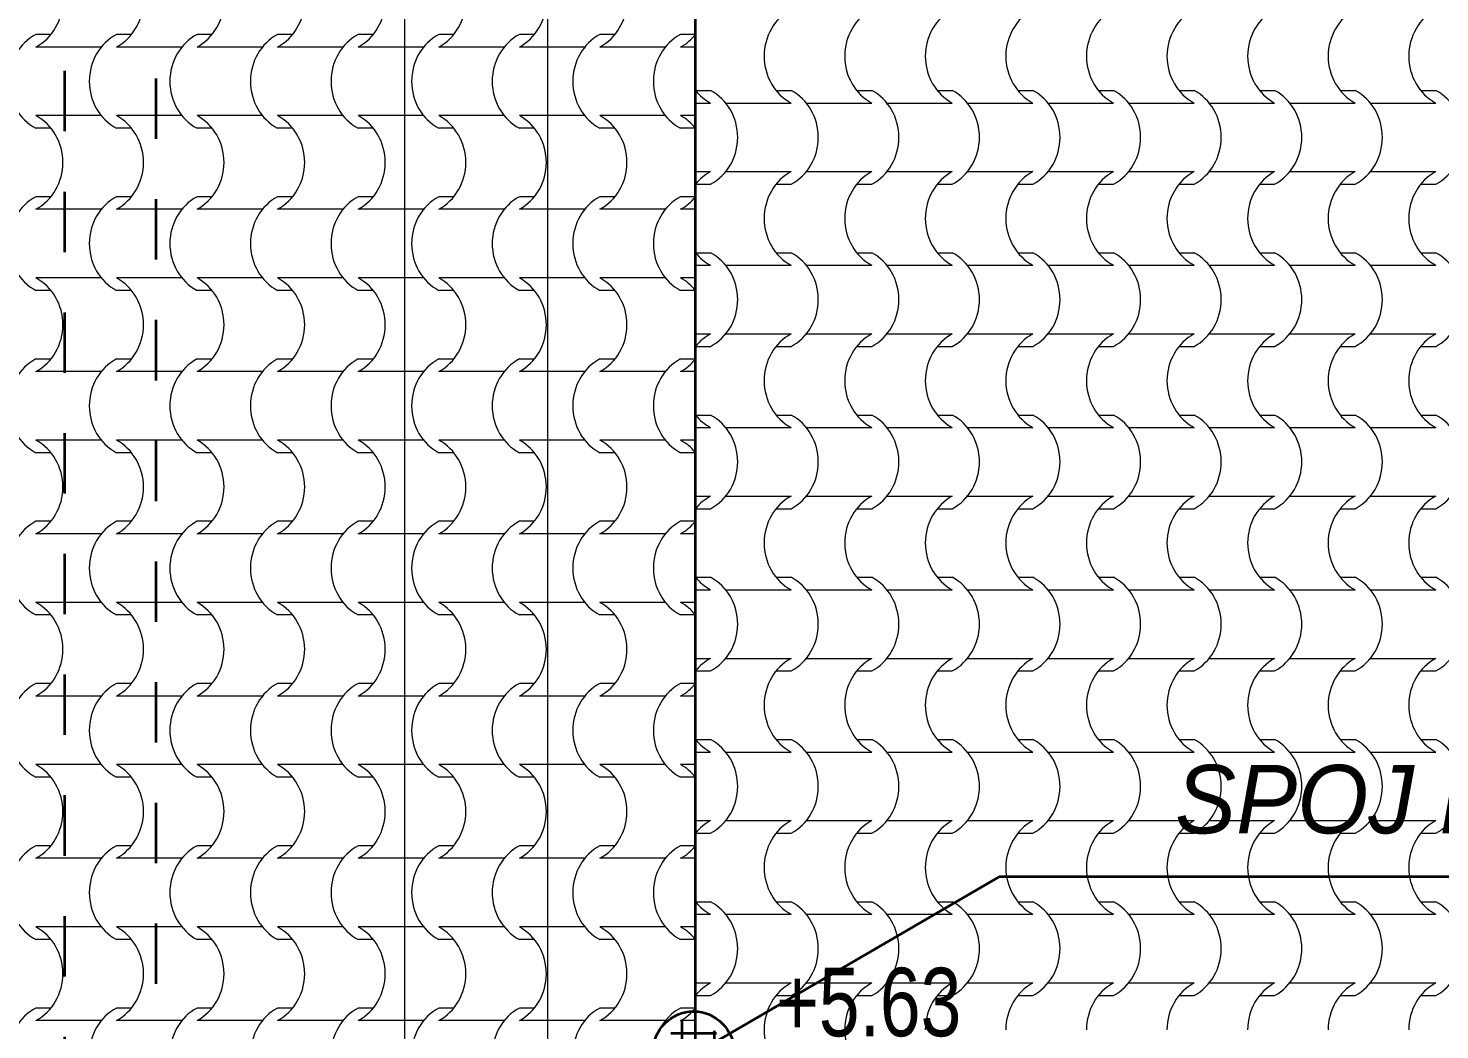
# Model space of a CAD drawing. Header units: millimetres. Extents: x -22688 to 165477, y -34508 to 218425.
# Drawn here: x 59903 to 62378, y 93812 to 95568 of the extents above; entities that cross this region are included whole.
import ezdxf

# ---------------------------------------------------------------- set-up
doc = ezdxf.new("R2010")
doc.units = ezdxf.units.MM
doc.header["$MEASUREMENT"] = 0
doc.set_wipeout_variables(frame=1)
for name, pattern in [('- Прекъснати линия', [211.666667, 105.833333, -105.833333]), ('ACAD_ISO03W100', [30, 12, -18]), ('Wipeout_Contour', [1000, 0, -1000])]:
    doc.linetypes.add(name, pattern=pattern)
for name, color, linetype, lineweight in [('1', 8, 'Continuous', 13), ('102', 254, 'Continuous', 15), ('41', 7, 'Continuous', 35), ('85', 252, 'Continuous', 20), ('GROMOBRAN', 5, 'Continuous', 35), ('tekst', 7, 'Continuous', 13)]:
    doc.layers.add(name, color=color, linetype=linetype, lineweight=lineweight)
doc.layers.add('65', color=7, linetype='Continuous', lineweight=20, true_color=0x4e4e4e)
doc.styles.add('GENERATED_STYLE_6', font='Cambria Math.ttf')

# ---------------------------------------------------------------- blocks, each defined once
blk = doc.blocks.new('*X785')
at = {"layer": '102', "color": 254, "linetype": 'Continuous', "lineweight": 15}
for p, q in [((185.768, 147.227), (185.241, 147.227)), ((188.593, 147.227), (188.067, 147.227)), ((191.419, 147.227), (190.892, 147.227)), ((194.244, 147.227), (193.717, 147.227)), ((197.07, 147.227), (196.543, 147.227)), ((199.895, 147.227), (199.368, 147.227)), ((202.72, 147.227), (202.194, 147.227)), ((205.546, 147.227), (205.019, 147.227)), ((208.371, 147.227), (207.844, 147.227)), ((186.387, 146.787), (185.241, 146.787)), ((187.533, 146.787), (186.387, 146.787)), ((189.212, 146.787), (188.067, 146.787)), ((190.358, 146.787), (189.212, 146.787)), ((192.038, 146.787), (190.892, 146.787)), ((193.184, 146.787), (192.038, 146.787)), ((194.863, 146.787), (193.717, 146.787)), ((196.009, 146.787), (194.863, 146.787)), ((197.689, 146.787), (196.543, 146.787)), ((198.835, 146.787), (197.689, 146.787)), ((200.514, 146.787), (199.368, 146.787)), ((201.66, 146.787), (200.514, 146.787)), ((203.339, 146.787), (202.194, 146.787)), ((204.485, 146.787), (203.339, 146.787)), ((206.165, 146.787), (205.019, 146.787)), ((207.311, 146.787), (206.165, 146.787)), ((208.371, 146.787), (207.844, 146.787)), ((186.387, 144.382), (185.241, 144.382)), ((187.533, 144.382), (186.387, 144.382)), ((189.212, 144.382), (188.067, 144.382)), ((190.358, 144.382), (189.212, 144.382)), ((192.038, 144.382), (190.892, 144.382)), ((193.184, 144.382), (192.038, 144.382)), ((194.863, 144.382), (193.717, 144.382)), ((196.009, 144.382), (194.863, 144.382)), ((197.689, 144.382), (196.543, 144.382)), ((198.835, 144.382), (197.689, 144.382)), ((200.514, 144.382), (199.368, 144.382)), ((201.66, 144.382), (200.514, 144.382)), ((203.339, 144.382), (202.194, 144.382)), ((204.485, 144.382), (203.339, 144.382)), ((206.165, 144.382), (205.019, 144.382)), ((207.311, 144.382), (206.165, 144.382)), ((208.371, 144.382), (207.844, 144.382)), ((185.768, 143.942), (185.241, 143.942)), ((188.593, 143.942), (188.067, 143.942)), ((191.419, 143.942), (190.892, 143.942)), ((194.244, 143.942), (193.717, 143.942)), ((197.07, 143.942), (196.543, 143.942)), ((199.895, 143.942), (199.368, 143.942)), ((202.72, 143.942), (202.194, 143.942)), ((205.546, 143.942), (205.019, 143.942)), ((208.371, 143.942), (207.844, 143.942)), ((185.768, 141.537), (185.241, 141.537)), ((186.387, 141.097), (185.241, 141.097)), ((187.533, 141.097), (186.387, 141.097)), ((188.593, 141.537), (188.067, 141.537)), ((189.212, 141.097), (188.067, 141.097)), ((190.358, 141.097), (189.212, 141.097)), ((191.419, 141.537), (190.892, 141.537)), ((192.038, 141.097), (190.892, 141.097)), ((193.184, 141.097), (192.038, 141.097)), ((194.244, 141.537), (193.717, 141.537)), ((194.863, 141.097), (193.717, 141.097)), ((196.009, 141.097), (194.863, 141.097)), ((197.07, 141.537), (196.543, 141.537)), ((197.689, 141.097), (196.543, 141.097)), ((198.835, 141.097), (197.689, 141.097)), ((199.895, 141.537), (199.368, 141.537)), ((200.514, 141.097), (199.368, 141.097)), ((201.66, 141.097), (200.514, 141.097)), ((202.72, 141.537), (202.194, 141.537)), ((203.339, 141.097), (202.194, 141.097)), ((204.485, 141.097), (203.339, 141.097)), ((205.546, 141.537), (205.019, 141.537)), ((206.165, 141.097), (205.019, 141.097)), ((207.311, 141.097), (206.165, 141.097)), ((208.371, 141.537), (207.844, 141.537)), ((208.371, 141.097), (207.844, 141.097)), ((186.387, 138.692), (185.241, 138.692)), ((187.533, 138.692), (186.387, 138.692)), ((189.212, 138.692), (188.067, 138.692)), ((190.358, 138.692), (189.212, 138.692)), ((192.038, 138.692), (190.892, 138.692)), ((193.184, 138.692), (192.038, 138.692)), ((194.863, 138.692), (193.717, 138.692)), ((196.009, 138.692), (194.863, 138.692)), ((197.689, 138.692), (196.543, 138.692)), ((198.835, 138.692), (197.689, 138.692)), ((200.514, 138.692), (199.368, 138.692)), ((201.66, 138.692), (200.514, 138.692)), ((203.339, 138.692), (202.194, 138.692)), ((204.485, 138.692), (203.339, 138.692)), ((206.165, 138.692), (205.019, 138.692)), ((207.311, 138.692), (206.165, 138.692)), ((208.371, 138.692), (207.844, 138.692)), ((185.768, 138.252), (185.241, 138.252)), ((188.593, 138.252), (188.067, 138.252)), ((191.419, 138.252), (190.892, 138.252)), ((194.244, 138.252), (193.717, 138.252)), ((197.07, 138.252), (196.543, 138.252)), ((199.895, 138.252), (199.368, 138.252)), ((202.72, 138.252), (202.194, 138.252)), ((205.546, 138.252), (205.019, 138.252)), ((208.371, 138.252), (207.844, 138.252)), ((185.768, 135.847), (185.241, 135.847)), ((188.593, 135.847), (188.067, 135.847)), ((191.419, 135.847), (190.892, 135.847)), ((194.244, 135.847), (193.717, 135.847)), ((197.07, 135.847), (196.543, 135.847)), ((199.895, 135.847), (199.368, 135.847)), ((202.72, 135.847), (202.194, 135.847)), ((205.546, 135.847), (205.019, 135.847)), ((208.371, 135.847), (207.844, 135.847)), ((186.387, 135.407), (185.241, 135.407)), ((187.533, 135.407), (186.387, 135.407)), ((189.212, 135.407), (188.067, 135.407)), ((190.358, 135.407), (189.212, 135.407)), ((192.038, 135.407), (190.892, 135.407)), ((193.184, 135.407), (192.038, 135.407)), ((194.863, 135.407), (193.717, 135.407)), ((196.009, 135.407), (194.863, 135.407)), ((197.689, 135.407), (196.543, 135.407)), ((198.835, 135.407), (197.689, 135.407)), ((200.514, 135.407), (199.368, 135.407)), ((201.66, 135.407), (200.514, 135.407)), ((203.339, 135.407), (202.194, 135.407)), ((204.485, 135.407), (203.339, 135.407)), ((206.165, 135.407), (205.019, 135.407)), ((207.311, 135.407), (206.165, 135.407)), ((208.371, 135.407), (207.844, 135.407)), ((186.387, 133.003), (185.241, 133.003)), ((187.533, 133.003), (186.387, 133.003)), ((189.212, 133.003), (188.067, 133.003)), ((190.358, 133.003), (189.212, 133.003)), ((192.038, 133.003), (190.892, 133.003)), ((193.184, 133.003), (192.038, 133.003)), ((194.863, 133.003), (193.717, 133.003)), ((196.009, 133.003), (194.863, 133.003)), ((197.689, 133.003), (196.543, 133.003)), ((198.835, 133.003), (197.689, 133.003)), ((200.514, 133.003), (199.368, 133.003)), ((201.66, 133.003), (200.514, 133.003)), ((203.339, 133.003), (202.194, 133.003)), ((204.485, 133.003), (203.339, 133.003)), ((206.165, 133.003), (205.019, 133.003)), ((207.311, 133.003), (206.165, 133.003)), ((208.371, 133.003), (207.844, 133.003)), ((185.768, 132.563), (185.241, 132.563)), ((188.593, 132.563), (188.067, 132.563)), ((191.419, 132.563), (190.892, 132.563)), ((194.244, 132.563), (193.717, 132.563)), ((197.07, 132.563), (196.543, 132.563)), ((199.895, 132.563), (199.368, 132.563)), ((202.72, 132.563), (202.194, 132.563)), ((205.546, 132.563), (205.019, 132.563)), ((208.371, 132.563), (207.844, 132.563)), ((185.768, 130.158), (185.241, 130.158)), ((186.387, 129.718), (185.241, 129.718)), ((187.533, 129.718), (186.387, 129.718)), ((188.593, 130.158), (188.067, 130.158)), ((189.212, 129.718), (188.067, 129.718)), ((190.358, 129.718), (189.212, 129.718)), ((191.419, 130.158), (190.892, 130.158)), ((192.038, 129.718), (190.892, 129.718)), ((193.184, 129.718), (192.038, 129.718)), ((194.244, 130.158), (193.717, 130.158)), ((194.863, 129.718), (193.717, 129.718)), ((196.009, 129.718), (194.863, 129.718)), ((197.07, 130.158), (196.543, 130.158)), ((197.689, 129.718), (196.543, 129.718)), ((198.835, 129.718), (197.689, 129.718)), ((199.895, 130.158), (199.368, 130.158)), ((200.514, 129.718), (199.368, 129.718)), ((201.66, 129.718), (200.514, 129.718)), ((202.72, 130.158), (202.194, 130.158)), ((203.339, 129.718), (202.194, 129.718)), ((204.485, 129.718), (203.339, 129.718)), ((205.546, 130.158), (205.019, 130.158)), ((206.165, 129.718), (205.019, 129.718)), ((207.311, 129.718), (206.165, 129.718)), ((208.371, 130.158), (207.844, 130.158)), ((208.371, 129.718), (207.844, 129.718)), ((186.387, 127.313), (185.241, 127.313)), ((187.533, 127.313), (186.387, 127.313)), ((189.212, 127.313), (188.067, 127.313)), ((190.358, 127.313), (189.212, 127.313)), ((192.038, 127.313), (190.892, 127.313)), ((193.184, 127.313), (192.038, 127.313)), ((194.863, 127.313), (193.717, 127.313)), ((196.009, 127.313), (194.863, 127.313)), ((197.689, 127.313), (196.543, 127.313)), ((198.835, 127.313), (197.689, 127.313)), ((200.514, 127.313), (199.368, 127.313)), ((201.66, 127.313), (200.514, 127.313)), ((203.339, 127.313), (202.194, 127.313)), ((204.485, 127.313), (203.339, 127.313)), ((206.165, 127.313), (205.019, 127.313)), ((207.311, 127.313), (206.165, 127.313)), ((208.371, 127.313), (207.844, 127.313)), ((185.768, 126.873), (185.241, 126.873)), ((188.593, 126.873), (188.067, 126.873)), ((191.419, 126.873), (190.892, 126.873)), ((194.244, 126.873), (193.717, 126.873)), ((197.07, 126.873), (196.543, 126.873)), ((199.895, 126.873), (199.368, 126.873)), ((202.72, 126.873), (202.194, 126.873)), ((205.546, 126.873), (205.019, 126.873)), ((208.371, 126.873), (207.844, 126.873)), ((185.768, 124.468), (185.241, 124.468)), ((188.593, 124.468), (188.067, 124.468)), ((191.419, 124.468), (190.892, 124.468)), ((194.244, 124.468), (193.717, 124.468)), ((197.07, 124.468), (196.543, 124.468)), ((199.895, 124.468), (199.368, 124.468)), ((202.72, 124.468), (202.194, 124.468)), ((205.546, 124.468), (205.019, 124.468)), ((208.371, 124.468), (207.844, 124.468)), ((186.387, 124.028), (185.241, 124.028)), ((187.533, 124.028), (186.387, 124.028)), ((189.212, 124.028), (188.067, 124.028)), ((190.358, 124.028), (189.212, 124.028)), ((192.038, 124.028), (190.892, 124.028)), ((193.184, 124.028), (192.038, 124.028)), ((194.863, 124.028), (193.717, 124.028)), ((196.009, 124.028), (194.863, 124.028)), ((197.689, 124.028), (196.543, 124.028)), ((198.835, 124.028), (197.689, 124.028)), ((200.514, 124.028), (199.368, 124.028)), ((201.66, 124.028), (200.514, 124.028)), ((203.339, 124.028), (202.194, 124.028)), ((204.485, 124.028), (203.339, 124.028)), ((206.165, 124.028), (205.019, 124.028)), ((207.311, 124.028), (206.165, 124.028)), ((208.371, 124.028), (207.844, 124.028)), ((186.387, 121.623), (185.241, 121.623)), ((187.533, 121.623), (186.387, 121.623)), ((189.212, 121.623), (188.067, 121.623)), ((190.358, 121.623), (189.212, 121.623)), ((192.038, 121.623), (190.892, 121.623)), ((193.184, 121.623), (192.038, 121.623)), ((194.863, 121.623), (193.717, 121.623)), ((196.009, 121.623), (194.863, 121.623)), ((197.689, 121.623), (196.543, 121.623)), ((198.835, 121.623), (197.689, 121.623)), ((200.514, 121.623), (199.368, 121.623)), ((201.66, 121.623), (200.514, 121.623)), ((203.339, 121.623), (202.194, 121.623)), ((204.485, 121.623), (203.339, 121.623)), ((206.165, 121.623), (205.019, 121.623)), ((207.311, 121.623), (206.165, 121.623)), ((208.371, 121.623), (207.844, 121.623)), ((185.768, 121.183), (185.241, 121.183)), ((188.593, 121.183), (188.067, 121.183)), ((191.419, 121.183), (190.892, 121.183)), ((194.244, 121.183), (193.717, 121.183)), ((197.07, 121.183), (196.543, 121.183)), ((199.895, 121.183), (199.368, 121.183)), ((202.72, 121.183), (202.194, 121.183)), ((205.546, 121.183), (205.019, 121.183)), ((208.371, 121.183), (207.844, 121.183)), ((185.768, 118.779), (185.241, 118.779)), ((186.387, 118.339), (185.241, 118.339)), ((187.533, 118.339), (186.387, 118.339)), ((188.593, 118.779), (188.067, 118.779)), ((189.212, 118.339), (188.067, 118.339)), ((190.358, 118.339), (189.212, 118.339)), ((191.419, 118.779), (190.892, 118.779)), ((192.038, 118.339), (190.892, 118.339)), ((193.184, 118.339), (192.038, 118.339)), ((194.244, 118.779), (193.717, 118.779)), ((194.863, 118.339), (193.717, 118.339)), ((196.009, 118.339), (194.863, 118.339)), ((197.07, 118.779), (196.543, 118.779)), ((197.689, 118.339), (196.543, 118.339)), ((198.835, 118.339), (197.689, 118.339)), ((199.895, 118.779), (199.368, 118.779)), ((200.514, 118.339), (199.368, 118.339)), ((201.66, 118.339), (200.514, 118.339)), ((202.72, 118.779), (202.194, 118.779)), ((203.339, 118.339), (202.194, 118.339)), ((204.485, 118.339), (203.339, 118.339)), ((205.546, 118.779), (205.019, 118.779)), ((206.165, 118.339), (205.019, 118.339)), ((207.311, 118.339), (206.165, 118.339)), ((208.371, 118.779), (207.844, 118.779)), ((208.371, 118.339), (207.844, 118.339)), ((186.387, 115.934), (185.241, 115.934)), ((187.533, 115.934), (186.387, 115.934)), ((189.212, 115.934), (188.067, 115.934)), ((190.358, 115.934), (189.212, 115.934)), ((192.038, 115.934), (190.892, 115.934)), ((193.184, 115.934), (192.038, 115.934)), ((194.863, 115.934), (193.717, 115.934)), ((196.009, 115.934), (194.863, 115.934)), ((197.689, 115.934), (196.543, 115.934)), ((198.835, 115.934), (197.689, 115.934)), ((200.514, 115.934), (199.368, 115.934)), ((201.66, 115.934), (200.514, 115.934)), ((203.339, 115.934), (202.194, 115.934)), ((204.485, 115.934), (203.339, 115.934)), ((206.165, 115.934), (205.019, 115.934)), ((207.311, 115.934), (206.165, 115.934)), ((208.371, 115.934), (207.844, 115.934)), ((185.768, 115.494), (185.241, 115.494)), ((188.593, 115.494), (188.067, 115.494)), ((191.419, 115.494), (190.892, 115.494)), ((194.244, 115.494), (193.717, 115.494)), ((197.07, 115.494), (196.543, 115.494)), ((199.895, 115.494), (199.368, 115.494)), ((202.72, 115.494), (202.194, 115.494)), ((205.546, 115.494), (205.019, 115.494)), ((208.371, 115.494), (207.844, 115.494)), ((185.768, 113.089), (185.241, 113.089)), ((188.593, 113.089), (188.067, 113.089)), ((191.419, 113.089), (190.892, 113.089)), ((194.244, 113.089), (193.717, 113.089)), ((197.07, 113.089), (196.543, 113.089)), ((199.895, 113.089), (199.368, 113.089)), ((202.72, 113.089), (202.194, 113.089)), ((205.546, 113.089), (205.019, 113.089)), ((208.371, 113.089), (207.844, 113.089)), ((186.387, 112.649), (185.241, 112.649)), ((187.533, 112.649), (186.387, 112.649)), ((189.212, 112.649), (188.067, 112.649)), ((190.358, 112.649), (189.212, 112.649)), ((192.038, 112.649), (190.892, 112.649)), ((193.184, 112.649), (192.038, 112.649)), ((194.863, 112.649), (193.717, 112.649)), ((196.009, 112.649), (194.863, 112.649)), ((197.689, 112.649), (196.543, 112.649)), ((198.835, 112.649), (197.689, 112.649)), ((200.514, 112.649), (199.368, 112.649)), ((201.66, 112.649), (200.514, 112.649)), ((203.339, 112.649), (202.194, 112.649)), ((204.485, 112.649), (203.339, 112.649)), ((206.165, 112.649), (205.019, 112.649)), ((207.311, 112.649), (206.165, 112.649)), ((208.371, 112.649), (207.844, 112.649))]:
    blk.add_line(p, q, dxfattribs=at)
for centre, major_axis, start_param, end_param in [((184.453, 148.435), (0, 1.849), 3.612631, 4.709413), ((187.278, 148.435), (0, 1.849), 3.612631, 4.709413), ((190.103, 148.435), (0, 1.849), 3.612631, 4.709413), ((192.929, 148.435), (0, 1.849), 3.612631, 4.709413), ((195.754, 148.435), (0, 1.849), 3.612631, 4.709413), ((198.58, 148.435), (0, 1.849), 3.612631, 4.709413), ((201.405, 148.435), (0, 1.849), 3.612631, 4.709413), ((204.23, 148.435), (0, 1.849), 3.612631, 4.709413), ((186.018, 145.584), (0, 1.839), 0.466079, 2.675513), ((188.843, 145.584), (0, 1.839), 0.466079, 2.675513), ((191.668, 145.584), (0, 1.839), 0.466079, 2.675513), ((194.494, 145.584), (0, 1.839), 0.466079, 2.675513), ((197.319, 145.584), (0, 1.839), 0.466079, 2.675513), ((200.145, 145.584), (0, 1.839), 0.466079, 2.675513), ((202.97, 145.584), (0, 1.839), 0.466079, 2.675513), ((205.795, 145.584), (0, 1.839), 0.466079, 2.675513), ((208.621, 145.584), (0, 1.839), 0.466079, 2.675513), ((207.056, 148.435), (0, 1.849), 3.612631, 4.000337), ((184.453, 142.734), (0, 1.849), 4.715365, 5.812147), ((187.278, 142.734), (0, 1.849), 4.715365, 5.812147), ((190.103, 142.734), (0, 1.849), 4.715365, 5.812147), ((192.929, 142.734), (0, 1.849), 4.715365, 5.812147), ((195.754, 142.734), (0, 1.849), 4.715365, 5.812147), ((198.58, 142.734), (0, 1.849), 4.715365, 5.812147), ((201.405, 142.734), (0, 1.849), 4.715365, 5.812147), ((204.23, 142.734), (0, 1.849), 4.715365, 5.812147), ((207.056, 142.734), (0, 1.849), 5.42444, 5.812147), ((184.453, 142.745), (0, 1.849), 3.612631, 4.709413), ((187.278, 142.745), (0, 1.849), 3.612631, 4.709413), ((190.103, 142.745), (0, 1.849), 3.612631, 4.709413), ((192.929, 142.745), (0, 1.849), 3.612631, 4.709413), ((195.754, 142.745), (0, 1.849), 3.612631, 4.709413), ((198.58, 142.745), (0, 1.849), 3.612631, 4.709413), ((201.405, 142.745), (0, 1.849), 3.612631, 4.709413), ((204.23, 142.745), (0, 1.849), 3.612631, 4.709413), ((186.018, 139.895), (0, 1.839), 0.466079, 2.675513), ((188.843, 139.895), (0, 1.839), 0.466079, 2.675513), ((191.668, 139.895), (0, 1.839), 0.466079, 2.675513), ((194.494, 139.895), (0, 1.839), 0.466079, 2.675513), ((197.319, 139.895), (0, 1.839), 0.466079, 2.675513), ((200.145, 139.895), (0, 1.839), 0.466079, 2.675513), ((202.97, 139.895), (0, 1.839), 0.466079, 2.675513), ((205.795, 139.895), (0, 1.839), 0.466079, 2.675513), ((208.621, 139.895), (0, 1.839), 0.466079, 2.675513), ((207.056, 142.745), (0, 1.849), 3.612631, 4.000338), ((184.453, 137.044), (0, 1.849), 4.715365, 5.812147), ((187.278, 137.044), (0, 1.849), 4.715365, 5.812147), ((190.103, 137.044), (0, 1.849), 4.715365, 5.812147), ((192.929, 137.044), (0, 1.849), 4.715365, 5.812147), ((195.754, 137.044), (0, 1.849), 4.715365, 5.812147), ((198.58, 137.044), (0, 1.849), 4.715365, 5.812147), ((201.405, 137.044), (0, 1.849), 4.715365, 5.812147), ((204.23, 137.044), (0, 1.849), 4.715365, 5.812147), ((207.056, 137.044), (0, 1.849), 5.424439, 5.812147), ((184.453, 137.055), (0, 1.849), 3.612631, 4.709413), ((187.278, 137.055), (0, 1.849), 3.612631, 4.709413), ((190.103, 137.055), (0, 1.849), 3.612631, 4.709413), ((192.929, 137.055), (0, 1.849), 3.612631, 4.709413), ((195.754, 137.055), (0, 1.849), 3.612631, 4.709413), ((198.58, 137.055), (0, 1.849), 3.612631, 4.709413), ((201.405, 137.055), (0, 1.849), 3.612631, 4.709413), ((204.23, 137.055), (0, 1.849), 3.612631, 4.709413), ((186.018, 134.205), (0, 1.839), 0.466079, 2.675513), ((188.843, 134.205), (0, 1.839), 0.466079, 2.675513), ((191.668, 134.205), (0, 1.839), 0.466079, 2.675513), ((194.494, 134.205), (0, 1.839), 0.466079, 2.675513), ((197.319, 134.205), (0, 1.839), 0.466079, 2.675513), ((200.145, 134.205), (0, 1.839), 0.466079, 2.675513), ((202.97, 134.205), (0, 1.839), 0.466079, 2.675513), ((205.795, 134.205), (0, 1.839), 0.466079, 2.675513), ((208.621, 134.205), (0, 1.839), 0.466079, 2.675513), ((207.056, 137.055), (0, 1.849), 3.612631, 4.000339), ((184.453, 131.355), (0, 1.849), 4.715365, 5.812147), ((187.278, 131.355), (0, 1.849), 4.715365, 5.812147), ((190.103, 131.355), (0, 1.849), 4.715365, 5.812147), ((192.929, 131.355), (0, 1.849), 4.715365, 5.812147), ((195.754, 131.355), (0, 1.849), 4.715365, 5.812147), ((198.58, 131.355), (0, 1.849), 4.715365, 5.812147), ((201.405, 131.355), (0, 1.849), 4.715365, 5.812147), ((204.23, 131.355), (0, 1.849), 4.715365, 5.812147), ((207.056, 131.355), (0, 1.849), 5.424438, 5.812147), ((184.453, 131.366), (0, 1.849), 3.612631, 4.709413), ((187.278, 131.366), (0, 1.849), 3.612631, 4.709413), ((190.103, 131.366), (0, 1.849), 3.612631, 4.709413), ((192.929, 131.366), (0, 1.849), 3.612631, 4.709413), ((195.754, 131.366), (0, 1.849), 3.612631, 4.709413), ((198.58, 131.366), (0, 1.849), 3.612631, 4.709413), ((201.405, 131.366), (0, 1.849), 3.612631, 4.709413), ((204.23, 131.366), (0, 1.849), 3.612631, 4.709413), ((186.018, 128.515), (0, 1.839), 0.466079, 2.675513), ((188.843, 128.515), (0, 1.839), 0.466079, 2.675513), ((191.668, 128.515), (0, 1.839), 0.466079, 2.675513), ((194.494, 128.515), (0, 1.839), 0.466079, 2.675513), ((197.319, 128.515), (0, 1.839), 0.466079, 2.675513), ((200.145, 128.515), (0, 1.839), 0.466079, 2.675513), ((202.97, 128.515), (0, 1.839), 0.466079, 2.675513), ((205.795, 128.515), (0, 1.839), 0.466079, 2.675513), ((208.621, 128.515), (0, 1.839), 0.466079, 2.675513), ((207.056, 131.366), (0, 1.849), 3.612631, 4.00034), ((184.453, 125.665), (0, 1.849), 4.715365, 5.812147), ((187.278, 125.665), (0, 1.849), 4.715365, 5.812147), ((190.103, 125.665), (0, 1.849), 4.715365, 5.812147), ((192.929, 125.665), (0, 1.849), 4.715365, 5.812147), ((195.754, 125.665), (0, 1.849), 4.715365, 5.812147), ((198.58, 125.665), (0, 1.849), 4.715365, 5.812147), ((201.405, 125.665), (0, 1.849), 4.715365, 5.812147), ((204.23, 125.665), (0, 1.849), 4.715365, 5.812147), ((207.056, 125.665), (0, 1.849), 5.424437, 5.812147), ((184.453, 125.676), (0, 1.849), 3.612631, 4.709413), ((187.278, 125.676), (0, 1.849), 3.612631, 4.709413), ((190.103, 125.676), (0, 1.849), 3.612631, 4.709413), ((192.929, 125.676), (0, 1.849), 3.612631, 4.709413), ((195.754, 125.676), (0, 1.849), 3.612631, 4.709413), ((198.58, 125.676), (0, 1.849), 3.612631, 4.709413), ((201.405, 125.676), (0, 1.849), 3.612631, 4.709413), ((204.23, 125.676), (0, 1.849), 3.612631, 4.709413), ((186.018, 122.826), (0, 1.839), 0.466079, 2.675513), ((188.843, 122.826), (0, 1.839), 0.466079, 2.675513), ((191.668, 122.826), (0, 1.839), 0.466079, 2.675513), ((194.494, 122.826), (0, 1.839), 0.466079, 2.675513), ((197.319, 122.826), (0, 1.839), 0.466079, 2.675513), ((200.145, 122.826), (0, 1.839), 0.466079, 2.675513), ((202.97, 122.826), (0, 1.839), 0.466079, 2.675513), ((205.795, 122.826), (0, 1.839), 0.466079, 2.675513), ((208.621, 122.826), (0, 1.839), 0.466079, 2.675513), ((207.056, 125.676), (0, 1.849), 3.612631, 4.000341), ((184.453, 119.976), (0, 1.849), 4.715365, 5.812147), ((187.278, 119.976), (0, 1.849), 4.715365, 5.812147), ((190.103, 119.976), (0, 1.849), 4.715365, 5.812147), ((192.929, 119.976), (0, 1.849), 4.715365, 5.812147), ((195.754, 119.976), (0, 1.849), 4.715365, 5.812147), ((198.58, 119.976), (0, 1.849), 4.715365, 5.812147), ((201.405, 119.976), (0, 1.849), 4.715365, 5.812147), ((204.23, 119.976), (0, 1.849), 4.715365, 5.812147), ((207.056, 119.976), (0, 1.849), 5.424436, 5.812147), ((184.453, 119.987), (0, 1.849), 3.612631, 4.709413), ((187.278, 119.987), (0, 1.849), 3.612631, 4.709413), ((190.103, 119.987), (0, 1.849), 3.612631, 4.709413), ((192.929, 119.987), (0, 1.849), 3.612631, 4.709413), ((195.754, 119.987), (0, 1.849), 3.612631, 4.709413), ((198.58, 119.987), (0, 1.849), 3.612631, 4.709413), ((201.405, 119.987), (0, 1.849), 3.612631, 4.709413), ((204.23, 119.987), (0, 1.849), 3.612631, 4.709413), ((186.018, 117.136), (0, 1.839), 0.466079, 2.675513), ((188.843, 117.136), (0, 1.839), 0.466079, 2.675513), ((191.668, 117.136), (0, 1.839), 0.466079, 2.675513), ((194.494, 117.136), (0, 1.839), 0.466079, 2.675513), ((197.319, 117.136), (0, 1.839), 0.466079, 2.675513), ((200.145, 117.136), (0, 1.839), 0.466079, 2.675513), ((202.97, 117.136), (0, 1.839), 0.466079, 2.675513), ((205.795, 117.136), (0, 1.839), 0.466079, 2.675513), ((208.621, 117.136), (0, 1.839), 0.466079, 2.675513), ((207.056, 119.987), (0, 1.849), 3.612631, 4.000342), ((184.453, 114.286), (0, 1.849), 4.715365, 5.812147), ((187.278, 114.286), (0, 1.849), 4.715365, 5.812147), ((190.103, 114.286), (0, 1.849), 4.715365, 5.812147), ((192.929, 114.286), (0, 1.849), 4.715365, 5.812147), ((195.754, 114.286), (0, 1.849), 4.715365, 5.812147), ((198.58, 114.286), (0, 1.849), 4.715365, 5.812147), ((201.405, 114.286), (0, 1.849), 4.715365, 5.812147), ((204.23, 114.286), (0, 1.849), 4.715365, 5.812147), ((207.056, 114.286), (0, 1.849), 5.424436, 5.812147), ((184.453, 114.297), (0, 1.849), 3.612631, 4.709413), ((187.278, 114.297), (0, 1.849), 3.612631, 4.709413), ((190.103, 114.297), (0, 1.849), 3.612631, 4.709413), ((192.929, 114.297), (0, 1.849), 3.612631, 4.709413), ((195.754, 114.297), (0, 1.849), 3.612631, 4.709413), ((198.58, 114.297), (0, 1.849), 3.612631, 4.709413), ((201.405, 114.297), (0, 1.849), 3.612631, 4.709413), ((204.23, 114.297), (0, 1.849), 3.612631, 4.709413), ((186.018, 111.447), (0, 1.839), 0.466079, 2.675513), ((188.843, 111.447), (0, 1.839), 0.466079, 2.675513), ((191.668, 111.447), (0, 1.839), 0.466079, 2.675513), ((194.494, 111.447), (0, 1.839), 0.466079, 2.675513), ((197.319, 111.447), (0, 1.839), 0.466079, 2.675513), ((200.145, 111.447), (0, 1.839), 0.466079, 2.675513), ((202.97, 111.447), (0, 1.839), 0.466079, 2.675513), ((205.795, 111.447), (0, 1.839), 0.466079, 2.675513), ((208.621, 111.447), (0, 1.839), 0.466079, 2.205644), ((207.056, 114.297), (0, 1.849), 3.612631, 4.000343)]:
    blk.add_ellipse(centre, major_axis=major_axis, ratio=0.939693, start_param=start_param, end_param=end_param, dxfattribs=at)
blk = doc.blocks.new('*X786')
at = {"layer": '102', "color": 254, "linetype": 'Continuous', "lineweight": 15}
for p, q in [((208.371, 145.263), (208.898, 145.263)), ((211.197, 145.263), (211.724, 145.263)), ((214.022, 145.263), (214.549, 145.263)), ((216.848, 145.263), (217.374, 145.263)), ((219.673, 145.263), (220.2, 145.263)), ((222.498, 145.263), (223.025, 145.263)), ((225.324, 145.263), (225.851, 145.263)), ((228.149, 145.263), (228.676, 145.263)), ((230.975, 145.263), (231.501, 145.263)), ((233.8, 145.263), (234.327, 145.263)), ((208.371, 144.823), (208.898, 144.823)), ((209.432, 144.823), (210.578, 144.823)), ((210.578, 144.823), (211.724, 144.823)), ((212.257, 144.823), (213.403, 144.823)), ((213.403, 144.823), (214.549, 144.823)), ((215.083, 144.823), (216.229, 144.823)), ((216.229, 144.823), (217.374, 144.823)), ((217.908, 144.823), (219.054, 144.823)), ((219.054, 144.823), (220.2, 144.823)), ((220.734, 144.823), (221.879, 144.823)), ((221.879, 144.823), (223.025, 144.823)), ((223.559, 144.823), (224.705, 144.823)), ((224.705, 144.823), (225.851, 144.823)), ((226.384, 144.823), (227.53, 144.823)), ((227.53, 144.823), (228.676, 144.823)), ((229.21, 144.823), (230.356, 144.823)), ((230.356, 144.823), (231.501, 144.823)), ((232.035, 144.823), (233.181, 144.823)), ((233.181, 144.823), (234.327, 144.823)), ((208.371, 142.418), (208.898, 142.418)), ((209.432, 142.418), (210.578, 142.418)), ((210.578, 142.418), (211.724, 142.418)), ((212.257, 142.418), (213.403, 142.418)), ((213.403, 142.418), (214.549, 142.418)), ((215.083, 142.418), (216.229, 142.418)), ((216.229, 142.418), (217.374, 142.418)), ((217.908, 142.418), (219.054, 142.418)), ((219.054, 142.418), (220.2, 142.418)), ((220.734, 142.418), (221.879, 142.418)), ((221.879, 142.418), (223.025, 142.418)), ((223.559, 142.418), (224.705, 142.418)), ((224.705, 142.418), (225.851, 142.418)), ((226.384, 142.418), (227.53, 142.418)), ((227.53, 142.418), (228.676, 142.418)), ((229.21, 142.418), (230.356, 142.418)), ((230.356, 142.418), (231.501, 142.418)), ((232.035, 142.418), (233.181, 142.418)), ((233.181, 142.418), (234.327, 142.418)), ((208.371, 141.978), (208.898, 141.978)), ((211.197, 141.978), (211.724, 141.978)), ((214.022, 141.978), (214.549, 141.978)), ((216.848, 141.978), (217.374, 141.978)), ((219.673, 141.978), (220.2, 141.978)), ((222.498, 141.978), (223.025, 141.978)), ((225.324, 141.978), (225.851, 141.978)), ((228.149, 141.978), (228.676, 141.978)), ((230.975, 141.978), (231.501, 141.978)), ((233.8, 141.978), (234.327, 141.978)), ((208.371, 139.573), (208.898, 139.573)), ((211.197, 139.573), (211.724, 139.573)), ((214.022, 139.573), (214.549, 139.573)), ((216.848, 139.573), (217.374, 139.573)), ((219.673, 139.573), (220.2, 139.573)), ((222.498, 139.573), (223.025, 139.573)), ((225.324, 139.573), (225.851, 139.573)), ((228.149, 139.573), (228.676, 139.573)), ((230.975, 139.573), (231.501, 139.573)), ((233.8, 139.573), (234.327, 139.573)), ((208.371, 139.133), (208.898, 139.133)), ((209.432, 139.133), (210.578, 139.133)), ((210.578, 139.133), (211.724, 139.133)), ((212.257, 139.133), (213.403, 139.133)), ((213.403, 139.133), (214.549, 139.133)), ((215.083, 139.133), (216.229, 139.133)), ((216.229, 139.133), (217.374, 139.133)), ((217.908, 139.133), (219.054, 139.133)), ((219.054, 139.133), (220.2, 139.133)), ((220.734, 139.133), (221.879, 139.133)), ((221.879, 139.133), (223.025, 139.133)), ((223.559, 139.133), (224.705, 139.133)), ((224.705, 139.133), (225.851, 139.133)), ((226.384, 139.133), (227.53, 139.133)), ((227.53, 139.133), (228.676, 139.133)), ((229.21, 139.133), (230.356, 139.133)), ((230.356, 139.133), (231.501, 139.133)), ((232.035, 139.133), (233.181, 139.133)), ((233.181, 139.133), (234.327, 139.133)), ((208.371, 136.728), (208.898, 136.728)), ((209.432, 136.728), (210.578, 136.728)), ((210.578, 136.728), (211.724, 136.728)), ((212.257, 136.728), (213.403, 136.728)), ((213.403, 136.728), (214.549, 136.728)), ((215.083, 136.728), (216.229, 136.728)), ((216.229, 136.728), (217.374, 136.728)), ((217.908, 136.728), (219.054, 136.728)), ((219.054, 136.728), (220.2, 136.728)), ((220.734, 136.728), (221.879, 136.728)), ((221.879, 136.728), (223.025, 136.728)), ((223.559, 136.728), (224.705, 136.728)), ((224.705, 136.728), (225.851, 136.728)), ((226.384, 136.728), (227.53, 136.728)), ((227.53, 136.728), (228.676, 136.728)), ((229.21, 136.728), (230.356, 136.728)), ((230.356, 136.728), (231.501, 136.728)), ((232.035, 136.728), (233.181, 136.728)), ((233.181, 136.728), (234.327, 136.728)), ((208.371, 136.288), (208.898, 136.288)), ((211.197, 136.288), (211.724, 136.288)), ((214.022, 136.288), (214.549, 136.288)), ((216.848, 136.288), (217.374, 136.288)), ((219.673, 136.288), (220.2, 136.288)), ((222.498, 136.288), (223.025, 136.288)), ((225.324, 136.288), (225.851, 136.288)), ((228.149, 136.288), (228.676, 136.288)), ((230.975, 136.288), (231.501, 136.288)), ((233.8, 136.288), (234.327, 136.288)), ((208.371, 133.884), (208.898, 133.884)), ((211.197, 133.884), (211.724, 133.884)), ((214.022, 133.884), (214.549, 133.884)), ((216.848, 133.884), (217.374, 133.884)), ((219.673, 133.884), (220.2, 133.884)), ((222.498, 133.884), (223.025, 133.884)), ((225.324, 133.884), (225.851, 133.884)), ((228.149, 133.884), (228.676, 133.884)), ((230.975, 133.884), (231.501, 133.884)), ((233.8, 133.884), (234.327, 133.884)), ((208.371, 133.444), (208.898, 133.444)), ((209.432, 133.444), (210.578, 133.444)), ((210.578, 133.444), (211.724, 133.444)), ((212.257, 133.444), (213.403, 133.444)), ((213.403, 133.444), (214.549, 133.444)), ((215.083, 133.444), (216.229, 133.444)), ((216.229, 133.444), (217.374, 133.444)), ((217.908, 133.444), (219.054, 133.444)), ((219.054, 133.444), (220.2, 133.444)), ((220.734, 133.444), (221.879, 133.444)), ((221.879, 133.444), (223.025, 133.444)), ((223.559, 133.444), (224.705, 133.444)), ((224.705, 133.444), (225.851, 133.444)), ((226.384, 133.444), (227.53, 133.444)), ((227.53, 133.444), (228.676, 133.444)), ((229.21, 133.444), (230.356, 133.444)), ((230.356, 133.444), (231.501, 133.444)), ((232.035, 133.444), (233.181, 133.444)), ((233.181, 133.444), (234.327, 133.444)), ((208.371, 131.039), (208.898, 131.039)), ((209.432, 131.039), (210.578, 131.039)), ((210.578, 131.039), (211.724, 131.039)), ((212.257, 131.039), (213.403, 131.039)), ((213.403, 131.039), (214.549, 131.039)), ((215.083, 131.039), (216.229, 131.039)), ((216.229, 131.039), (217.374, 131.039)), ((217.908, 131.039), (219.054, 131.039)), ((219.054, 131.039), (220.2, 131.039)), ((220.734, 131.039), (221.879, 131.039)), ((221.879, 131.039), (223.025, 131.039)), ((223.559, 131.039), (224.705, 131.039)), ((224.705, 131.039), (225.851, 131.039)), ((226.384, 131.039), (227.53, 131.039)), ((227.53, 131.039), (228.676, 131.039)), ((229.21, 131.039), (230.356, 131.039)), ((230.356, 131.039), (231.501, 131.039)), ((232.035, 131.039), (233.181, 131.039)), ((233.181, 131.039), (234.327, 131.039)), ((208.371, 130.599), (208.898, 130.599)), ((211.197, 130.599), (211.724, 130.599)), ((214.022, 130.599), (214.549, 130.599)), ((216.848, 130.599), (217.374, 130.599)), ((219.673, 130.599), (220.2, 130.599)), ((222.498, 130.599), (223.025, 130.599)), ((225.324, 130.599), (225.851, 130.599)), ((228.149, 130.599), (228.676, 130.599)), ((230.975, 130.599), (231.501, 130.599)), ((233.8, 130.599), (234.327, 130.599)), ((208.371, 128.194), (208.898, 128.194)), ((211.197, 128.194), (211.724, 128.194)), ((214.022, 128.194), (214.549, 128.194)), ((216.848, 128.194), (217.374, 128.194)), ((219.673, 128.194), (220.2, 128.194)), ((222.498, 128.194), (223.025, 128.194)), ((225.324, 128.194), (225.851, 128.194)), ((228.149, 128.194), (228.676, 128.194)), ((230.975, 128.194), (231.501, 128.194)), ((233.8, 128.194), (234.327, 128.194)), ((208.371, 127.754), (208.898, 127.754)), ((209.432, 127.754), (210.578, 127.754)), ((210.578, 127.754), (211.724, 127.754)), ((212.257, 127.754), (213.403, 127.754)), ((213.403, 127.754), (214.549, 127.754)), ((215.083, 127.754), (216.229, 127.754)), ((216.229, 127.754), (217.374, 127.754)), ((217.908, 127.754), (219.054, 127.754)), ((219.054, 127.754), (220.2, 127.754)), ((220.734, 127.754), (221.879, 127.754)), ((221.879, 127.754), (223.025, 127.754)), ((223.559, 127.754), (224.705, 127.754)), ((224.705, 127.754), (225.851, 127.754)), ((226.384, 127.754), (227.53, 127.754)), ((227.53, 127.754), (228.676, 127.754)), ((229.21, 127.754), (230.356, 127.754)), ((230.356, 127.754), (231.501, 127.754)), ((232.035, 127.754), (233.181, 127.754)), ((233.181, 127.754), (234.327, 127.754)), ((208.371, 125.349), (208.898, 125.349)), ((209.432, 125.349), (210.578, 125.349)), ((210.578, 125.349), (211.724, 125.349)), ((212.257, 125.349), (213.403, 125.349)), ((213.403, 125.349), (214.549, 125.349)), ((215.083, 125.349), (216.229, 125.349)), ((216.229, 125.349), (217.374, 125.349)), ((217.908, 125.349), (219.054, 125.349)), ((219.054, 125.349), (220.2, 125.349)), ((220.734, 125.349), (221.879, 125.349)), ((221.879, 125.349), (223.025, 125.349)), ((223.559, 125.349), (224.705, 125.349)), ((224.705, 125.349), (225.851, 125.349)), ((226.384, 125.349), (227.53, 125.349)), ((227.53, 125.349), (228.676, 125.349)), ((229.21, 125.349), (230.356, 125.349)), ((230.356, 125.349), (231.501, 125.349)), ((232.035, 125.349), (233.181, 125.349)), ((233.181, 125.349), (234.327, 125.349)), ((208.371, 124.909), (208.898, 124.909)), ((211.197, 124.909), (211.724, 124.909)), ((214.022, 124.909), (214.549, 124.909)), ((216.848, 124.909), (217.374, 124.909)), ((219.673, 124.909), (220.2, 124.909)), ((222.498, 124.909), (223.025, 124.909)), ((225.324, 124.909), (225.851, 124.909)), ((228.149, 124.909), (228.676, 124.909)), ((230.975, 124.909), (231.501, 124.909)), ((233.8, 124.909), (234.327, 124.909)), ((208.371, 122.504), (208.898, 122.504)), ((211.197, 122.504), (211.724, 122.504)), ((214.022, 122.504), (214.549, 122.504)), ((216.848, 122.504), (217.374, 122.504)), ((219.673, 122.504), (220.2, 122.504)), ((222.498, 122.504), (223.025, 122.504)), ((225.324, 122.504), (225.851, 122.504)), ((228.149, 122.504), (228.676, 122.504)), ((230.975, 122.504), (231.501, 122.504)), ((233.8, 122.504), (234.327, 122.504)), ((208.371, 122.064), (208.898, 122.064)), ((209.432, 122.064), (210.578, 122.064)), ((210.578, 122.064), (211.724, 122.064)), ((212.257, 122.064), (213.403, 122.064)), ((213.403, 122.064), (214.549, 122.064)), ((215.083, 122.064), (216.229, 122.064)), ((216.229, 122.064), (217.374, 122.064)), ((217.908, 122.064), (219.054, 122.064)), ((219.054, 122.064), (220.2, 122.064)), ((220.734, 122.064), (221.879, 122.064)), ((221.879, 122.064), (223.025, 122.064)), ((223.559, 122.064), (224.705, 122.064)), ((224.705, 122.064), (225.851, 122.064)), ((226.384, 122.064), (227.53, 122.064)), ((227.53, 122.064), (228.676, 122.064)), ((229.21, 122.064), (230.356, 122.064)), ((230.356, 122.064), (231.501, 122.064)), ((232.035, 122.064), (233.181, 122.064)), ((233.181, 122.064), (234.327, 122.064)), ((208.371, 119.66), (208.898, 119.66)), ((209.432, 119.66), (210.578, 119.66)), ((210.578, 119.66), (211.724, 119.66)), ((212.257, 119.66), (213.403, 119.66)), ((213.403, 119.66), (214.549, 119.66)), ((215.083, 119.66), (216.229, 119.66)), ((216.229, 119.66), (217.374, 119.66)), ((217.908, 119.66), (219.054, 119.66)), ((219.054, 119.66), (220.2, 119.66)), ((220.734, 119.66), (221.879, 119.66)), ((221.879, 119.66), (223.025, 119.66)), ((223.559, 119.66), (224.705, 119.66)), ((224.705, 119.66), (225.851, 119.66)), ((226.384, 119.66), (227.53, 119.66)), ((227.53, 119.66), (228.676, 119.66)), ((229.21, 119.66), (230.356, 119.66)), ((230.356, 119.66), (231.501, 119.66)), ((232.035, 119.66), (233.181, 119.66)), ((233.181, 119.66), (234.327, 119.66)), ((208.371, 119.22), (208.898, 119.22)), ((211.197, 119.22), (211.724, 119.22)), ((214.022, 119.22), (214.549, 119.22)), ((216.848, 119.22), (217.374, 119.22)), ((219.673, 119.22), (220.2, 119.22)), ((222.498, 119.22), (223.025, 119.22)), ((225.324, 119.22), (225.851, 119.22)), ((228.149, 119.22), (228.676, 119.22)), ((230.975, 119.22), (231.501, 119.22)), ((233.8, 119.22), (234.327, 119.22)), ((208.371, 116.815), (208.898, 116.815)), ((211.197, 116.815), (211.724, 116.815)), ((214.022, 116.815), (214.549, 116.815)), ((216.848, 116.815), (217.374, 116.815)), ((219.673, 116.815), (220.2, 116.815)), ((222.498, 116.815), (223.025, 116.815)), ((225.324, 116.815), (225.851, 116.815)), ((228.149, 116.815), (228.676, 116.815)), ((230.975, 116.815), (231.501, 116.815)), ((233.8, 116.815), (234.327, 116.815)), ((208.371, 116.375), (208.898, 116.375)), ((209.432, 116.375), (210.578, 116.375)), ((210.578, 116.375), (211.724, 116.375)), ((212.257, 116.375), (213.403, 116.375)), ((213.403, 116.375), (214.549, 116.375)), ((215.083, 116.375), (216.229, 116.375)), ((216.229, 116.375), (217.374, 116.375)), ((217.908, 116.375), (219.054, 116.375)), ((219.054, 116.375), (220.2, 116.375)), ((220.734, 116.375), (221.879, 116.375)), ((221.879, 116.375), (223.025, 116.375)), ((223.559, 116.375), (224.705, 116.375)), ((224.705, 116.375), (225.851, 116.375)), ((226.384, 116.375), (227.53, 116.375)), ((227.53, 116.375), (228.676, 116.375)), ((229.21, 116.375), (230.356, 116.375)), ((230.356, 116.375), (231.501, 116.375)), ((232.035, 116.375), (233.181, 116.375)), ((233.181, 116.375), (234.327, 116.375)), ((208.371, 113.97), (208.898, 113.97)), ((209.432, 113.97), (210.578, 113.97)), ((210.578, 113.97), (211.724, 113.97)), ((212.257, 113.97), (213.403, 113.97)), ((213.403, 113.97), (214.549, 113.97)), ((215.083, 113.97), (216.229, 113.97)), ((216.229, 113.97), (217.374, 113.97)), ((217.908, 113.97), (219.054, 113.97)), ((219.054, 113.97), (220.2, 113.97)), ((220.734, 113.97), (221.879, 113.97)), ((221.879, 113.97), (223.025, 113.97)), ((223.559, 113.97), (224.705, 113.97)), ((224.705, 113.97), (225.851, 113.97)), ((226.384, 113.97), (227.53, 113.97)), ((227.53, 113.97), (228.676, 113.97)), ((229.21, 113.97), (230.356, 113.97)), ((230.356, 113.97), (231.501, 113.97)), ((232.035, 113.97), (233.181, 113.97)), ((233.181, 113.97), (234.327, 113.97)), ((208.371, 113.53), (208.898, 113.53)), ((211.197, 113.53), (211.724, 113.53)), ((214.022, 113.53), (214.549, 113.53)), ((216.848, 113.53), (217.374, 113.53)), ((219.673, 113.53), (220.2, 113.53)), ((222.498, 113.53), (223.025, 113.53)), ((225.324, 113.53), (225.851, 113.53)), ((228.149, 113.53), (228.676, 113.53)), ((230.975, 113.53), (231.501, 113.53)), ((233.8, 113.53), (234.327, 113.53))]:
    blk.add_line(p, q, dxfattribs=at)
for centre, major_axis, start_param, end_param in [((212.512, 146.46), (0, 1.849), 0.471039, 1.56782), ((215.338, 146.46), (0, 1.849), 0.471039, 1.56782), ((218.163, 146.46), (0, 1.849), 0.471039, 1.56782), ((220.988, 146.46), (0, 1.849), 0.471039, 1.56782), ((223.814, 146.46), (0, 1.849), 0.471039, 1.56782), ((226.639, 146.46), (0, 1.849), 0.471039, 1.56782), ((229.465, 146.46), (0, 1.849), 0.471039, 1.56782), ((232.29, 146.46), (0, 1.849), 0.471039, 1.56782), ((235.115, 146.46), (0, 1.849), 0.471039, 1.56782), ((212.512, 146.471), (0, 1.849), 1.573772, 2.670554), ((215.338, 146.471), (0, 1.849), 1.573772, 2.670554), ((218.163, 146.471), (0, 1.849), 1.573772, 2.670554), ((220.988, 146.471), (0, 1.849), 1.573772, 2.670554), ((223.814, 146.471), (0, 1.849), 1.573772, 2.670554), ((226.639, 146.471), (0, 1.849), 1.573772, 2.670554), ((229.465, 146.471), (0, 1.849), 1.573772, 2.670554), ((232.29, 146.471), (0, 1.849), 1.573772, 2.670554), ((235.115, 146.471), (0, 1.849), 1.573772, 2.670554), ((209.687, 146.471), (0, 1.849), 2.282843, 2.670554), ((208.122, 143.62), (0, 1.839), 3.607672, 5.817106), ((210.947, 143.62), (0, 1.839), 3.607672, 5.817106), ((213.773, 143.62), (0, 1.839), 3.607672, 5.817106), ((216.598, 143.62), (0, 1.839), 3.607672, 5.817106), ((219.423, 143.62), (0, 1.839), 3.607672, 5.817106), ((222.249, 143.62), (0, 1.839), 3.607672, 5.817106), ((225.074, 143.62), (0, 1.839), 3.607672, 5.817106), ((227.9, 143.62), (0, 1.839), 3.607672, 5.817106), ((230.725, 143.62), (0, 1.839), 3.607672, 5.817106), ((233.55, 143.62), (0, 1.839), 3.607672, 5.817106), ((209.687, 140.77), (0, 1.849), 0.471039, 0.858749), ((212.512, 140.77), (0, 1.849), 0.471039, 1.56782), ((215.338, 140.77), (0, 1.849), 0.471039, 1.56782), ((218.163, 140.77), (0, 1.849), 0.471039, 1.56782), ((220.988, 140.77), (0, 1.849), 0.471039, 1.56782), ((223.814, 140.77), (0, 1.849), 0.471039, 1.56782), ((226.639, 140.77), (0, 1.849), 0.471039, 1.56782), ((229.465, 140.77), (0, 1.849), 0.471039, 1.56782), ((232.29, 140.77), (0, 1.849), 0.471039, 1.56782), ((235.115, 140.77), (0, 1.849), 0.471039, 1.56782), ((212.512, 140.781), (0, 1.849), 1.573772, 2.670554), ((215.338, 140.781), (0, 1.849), 1.573772, 2.670554), ((218.163, 140.781), (0, 1.849), 1.573772, 2.670554), ((220.988, 140.781), (0, 1.849), 1.573772, 2.670554), ((223.814, 140.781), (0, 1.849), 1.573772, 2.670554), ((226.639, 140.781), (0, 1.849), 1.573772, 2.670554), ((229.465, 140.781), (0, 1.849), 1.573772, 2.670554), ((232.29, 140.781), (0, 1.849), 1.573772, 2.670554), ((235.115, 140.781), (0, 1.849), 1.573772, 2.670554), ((209.687, 140.781), (0, 1.849), 2.282843, 2.670554), ((208.122, 137.931), (0, 1.839), 3.607672, 5.817106), ((210.947, 137.931), (0, 1.839), 3.607672, 5.817106), ((213.773, 137.931), (0, 1.839), 3.607672, 5.817106), ((216.598, 137.931), (0, 1.839), 3.607672, 5.817106), ((219.423, 137.931), (0, 1.839), 3.607672, 5.817106), ((222.249, 137.931), (0, 1.839), 3.607672, 5.817106), ((225.074, 137.931), (0, 1.839), 3.607672, 5.817106), ((227.9, 137.931), (0, 1.839), 3.607672, 5.817106), ((230.725, 137.931), (0, 1.839), 3.607672, 5.817106), ((233.55, 137.931), (0, 1.839), 3.607672, 5.817106), ((209.687, 135.081), (0, 1.849), 0.471039, 0.858749), ((212.512, 135.081), (0, 1.849), 0.471039, 1.56782), ((215.338, 135.081), (0, 1.849), 0.471039, 1.56782), ((218.163, 135.081), (0, 1.849), 0.471039, 1.56782), ((220.988, 135.081), (0, 1.849), 0.471039, 1.56782), ((223.814, 135.081), (0, 1.849), 0.471039, 1.56782), ((226.639, 135.081), (0, 1.849), 0.471039, 1.56782), ((229.465, 135.081), (0, 1.849), 0.471039, 1.56782), ((232.29, 135.081), (0, 1.849), 0.471039, 1.56782), ((235.115, 135.081), (0, 1.849), 0.471039, 1.56782), ((212.512, 135.092), (0, 1.849), 1.573772, 2.670554), ((215.338, 135.092), (0, 1.849), 1.573772, 2.670554), ((218.163, 135.092), (0, 1.849), 1.573772, 2.670554), ((220.988, 135.092), (0, 1.849), 1.573772, 2.670554), ((223.814, 135.092), (0, 1.849), 1.573772, 2.670554), ((226.639, 135.092), (0, 1.849), 1.573772, 2.670554), ((229.465, 135.092), (0, 1.849), 1.573772, 2.670554), ((232.29, 135.092), (0, 1.849), 1.573772, 2.670554), ((235.115, 135.092), (0, 1.849), 1.573772, 2.670554), ((209.687, 135.092), (0, 1.849), 2.282843, 2.670554), ((208.122, 132.241), (0, 1.839), 3.607672, 5.817106), ((210.947, 132.241), (0, 1.839), 3.607672, 5.817106), ((213.773, 132.241), (0, 1.839), 3.607672, 5.817106), ((216.598, 132.241), (0, 1.839), 3.607672, 5.817106), ((219.423, 132.241), (0, 1.839), 3.607672, 5.817106), ((222.249, 132.241), (0, 1.839), 3.607672, 5.817106), ((225.074, 132.241), (0, 1.839), 3.607672, 5.817106), ((227.9, 132.241), (0, 1.839), 3.607672, 5.817106), ((230.725, 132.241), (0, 1.839), 3.607672, 5.817106), ((233.55, 132.241), (0, 1.839), 3.607672, 5.817106), ((209.687, 129.391), (0, 1.849), 0.471039, 0.858749), ((212.512, 129.391), (0, 1.849), 0.471039, 1.56782), ((215.338, 129.391), (0, 1.849), 0.471039, 1.56782), ((218.163, 129.391), (0, 1.849), 0.471039, 1.56782), ((220.988, 129.391), (0, 1.849), 0.471039, 1.56782), ((223.814, 129.391), (0, 1.849), 0.471039, 1.56782), ((226.639, 129.391), (0, 1.849), 0.471039, 1.56782), ((229.465, 129.391), (0, 1.849), 0.471039, 1.56782), ((232.29, 129.391), (0, 1.849), 0.471039, 1.56782), ((235.115, 129.391), (0, 1.849), 0.471039, 1.56782), ((212.512, 129.402), (0, 1.849), 1.573772, 2.670554), ((215.338, 129.402), (0, 1.849), 1.573772, 2.670554), ((218.163, 129.402), (0, 1.849), 1.573772, 2.670554), ((220.988, 129.402), (0, 1.849), 1.573772, 2.670554), ((223.814, 129.402), (0, 1.849), 1.573772, 2.670554), ((226.639, 129.402), (0, 1.849), 1.573772, 2.670554), ((229.465, 129.402), (0, 1.849), 1.573772, 2.670554), ((232.29, 129.402), (0, 1.849), 1.573772, 2.670554), ((235.115, 129.402), (0, 1.849), 1.573772, 2.670554), ((209.687, 129.402), (0, 1.849), 2.282843, 2.670554), ((208.122, 126.552), (0, 1.839), 3.607672, 5.817106), ((210.947, 126.552), (0, 1.839), 3.607672, 5.817106), ((213.773, 126.552), (0, 1.839), 3.607672, 5.817106), ((216.598, 126.552), (0, 1.839), 3.607672, 5.817106), ((219.423, 126.552), (0, 1.839), 3.607672, 5.817106), ((222.249, 126.552), (0, 1.839), 3.607672, 5.817106), ((225.074, 126.552), (0, 1.839), 3.607672, 5.817106), ((227.9, 126.552), (0, 1.839), 3.607672, 5.817106), ((230.725, 126.552), (0, 1.839), 3.607672, 5.817106), ((233.55, 126.552), (0, 1.839), 3.607672, 5.817106), ((209.687, 123.701), (0, 1.849), 0.471039, 0.858749), ((212.512, 123.701), (0, 1.849), 0.471039, 1.56782), ((215.338, 123.701), (0, 1.849), 0.471039, 1.56782), ((218.163, 123.701), (0, 1.849), 0.471039, 1.56782), ((220.988, 123.701), (0, 1.849), 0.471039, 1.56782), ((223.814, 123.701), (0, 1.849), 0.471039, 1.56782), ((226.639, 123.701), (0, 1.849), 0.471039, 1.56782), ((229.465, 123.701), (0, 1.849), 0.471039, 1.56782), ((232.29, 123.701), (0, 1.849), 0.471039, 1.56782), ((235.115, 123.701), (0, 1.849), 0.471039, 1.56782), ((212.512, 123.712), (0, 1.849), 1.573772, 2.670554), ((215.338, 123.712), (0, 1.849), 1.573772, 2.670554), ((218.163, 123.712), (0, 1.849), 1.573772, 2.670554), ((220.988, 123.712), (0, 1.849), 1.573772, 2.670554), ((223.814, 123.712), (0, 1.849), 1.573772, 2.670554), ((226.639, 123.712), (0, 1.849), 1.573772, 2.670554), ((229.465, 123.712), (0, 1.849), 1.573772, 2.670554), ((232.29, 123.712), (0, 1.849), 1.573772, 2.670554), ((235.115, 123.712), (0, 1.849), 1.573772, 2.670554), ((209.687, 123.712), (0, 1.849), 2.282843, 2.670554), ((208.122, 120.862), (0, 1.839), 3.607672, 5.817106), ((210.947, 120.862), (0, 1.839), 3.607672, 5.817106), ((213.773, 120.862), (0, 1.839), 3.607672, 5.817106), ((216.598, 120.862), (0, 1.839), 3.607672, 5.817106), ((219.423, 120.862), (0, 1.839), 3.607672, 5.817106), ((222.249, 120.862), (0, 1.839), 3.607672, 5.817106), ((225.074, 120.862), (0, 1.839), 3.607672, 5.817106), ((227.9, 120.862), (0, 1.839), 3.607672, 5.817106), ((230.725, 120.862), (0, 1.839), 3.607672, 5.817106), ((233.55, 120.862), (0, 1.839), 3.607672, 5.817106), ((209.687, 118.012), (0, 1.849), 0.471039, 0.858749), ((212.512, 118.012), (0, 1.849), 0.471039, 1.56782), ((215.338, 118.012), (0, 1.849), 0.471039, 1.56782), ((218.163, 118.012), (0, 1.849), 0.471039, 1.56782), ((220.988, 118.012), (0, 1.849), 0.471039, 1.56782), ((223.814, 118.012), (0, 1.849), 0.471039, 1.56782), ((226.639, 118.012), (0, 1.849), 0.471039, 1.56782), ((229.465, 118.012), (0, 1.849), 0.471039, 1.56782), ((232.29, 118.012), (0, 1.849), 0.471039, 1.56782), ((235.115, 118.012), (0, 1.849), 0.471039, 1.56782), ((212.512, 118.023), (0, 1.849), 1.573772, 2.670554), ((215.338, 118.023), (0, 1.849), 1.573772, 2.670554), ((218.163, 118.023), (0, 1.849), 1.573772, 2.670554), ((220.988, 118.023), (0, 1.849), 1.573772, 2.670554), ((223.814, 118.023), (0, 1.849), 1.573772, 2.670554), ((226.639, 118.023), (0, 1.849), 1.573772, 2.670554), ((229.465, 118.023), (0, 1.849), 1.573772, 2.670554), ((232.29, 118.023), (0, 1.849), 1.573772, 2.670554), ((235.115, 118.023), (0, 1.849), 1.573772, 2.670554), ((209.687, 118.023), (0, 1.849), 2.282843, 2.670554), ((208.122, 115.172), (0, 1.839), 3.607672, 5.817106), ((210.947, 115.172), (0, 1.839), 3.607672, 5.817106), ((213.773, 115.172), (0, 1.839), 3.607672, 5.817106), ((216.598, 115.172), (0, 1.839), 3.607672, 5.817106), ((219.423, 115.172), (0, 1.839), 3.607672, 5.817106), ((222.249, 115.172), (0, 1.839), 3.607672, 5.817106), ((225.074, 115.172), (0, 1.839), 3.607672, 5.817106), ((227.9, 115.172), (0, 1.839), 3.607672, 5.817106), ((230.725, 115.172), (0, 1.839), 3.607672, 5.817106), ((233.55, 115.172), (0, 1.839), 3.607672, 5.817106), ((209.687, 112.322), (0, 1.849), 0.471039, 0.858749), ((212.512, 112.322), (0, 1.849), 0.471039, 1.56782), ((215.338, 112.322), (0, 1.849), 0.471039, 1.56782), ((218.163, 112.322), (0, 1.849), 0.471039, 1.56782), ((220.988, 112.322), (0, 1.849), 0.471039, 1.56782), ((223.814, 112.322), (0, 1.849), 0.471039, 1.56782), ((226.639, 112.322), (0, 1.849), 0.471039, 1.56782), ((229.465, 112.322), (0, 1.849), 0.471039, 1.56782), ((232.29, 112.322), (0, 1.849), 0.471039, 1.56782), ((235.115, 112.322), (0, 1.849), 0.471039, 1.56782), ((212.512, 112.333), (0, 1.849), 1.573772, 2.670554), ((215.338, 112.333), (0, 1.849), 1.573772, 2.670554)]:
    blk.add_ellipse(centre, major_axis=major_axis, ratio=0.939693, start_param=start_param, end_param=end_param, dxfattribs=at)
blk = doc.blocks.new('SPOJKA')
at = {"layer": 'GROMOBRAN'}
for p, q in [((212031.5, -49567.2), (212031.5, -49597.9)), ((212055.1, -49565.5), (212055.1, -49605.2)), ((212074, -49577.7), (212027.9, -49577.7)), ((212063.2, -49596.2), (212029.9, -49596.2))]:
    blk.add_line(p, q, dxfattribs=at)
blk.add_circle((212046.7, -49582.3), 29.7, dxfattribs=at)

msp = doc.modelspace()

# ---------------------------------------------------------------- wipeouts: each hides what was drawn before it
at = {"color": 254, "linetype": 'Wipeout_Contour', "lineweight": 0, "ltscale": 1131.990195}
msp.add_wipeout([(54323.3, 93020.9), (60323.3, 93020.9), (61073.3, 93770.9), (61073.3, 99920.9), (54323.3, 99920.9)], dxfattribs=at)

# ---------------------------------------------------------------- next in the draw order: linework, layer by layer
at = {"layer": '41', "color": 7, "linetype": 'Continuous', "lineweight": 35, "flags": 128}
msp.add_lwpolyline([(61073.3, 99920.9), (61073.3, 93770.9)], dxfattribs=at)
at = {"layer": '85', "linetype": 'Continuous', "lineweight": 20}
for p, q in [((60563.8, 93029.5), (60563.8, 99929.8)), ((60814.3, 93770.9), (60814.3, 99920.9))]:
    msp.add_line(p, q, dxfattribs=at)

# ---------------------------------------------------------------- next in the draw order: block references
at = {"layer": '65', "color": 251, "linetype": 'Continuous', "lineweight": 20, "true_color": 0x4e4e4e, "xscale": 50.00002355911847, "yscale": 50.00002355911847, "zscale": 50.00002355911847}
msp.add_blockref('*X785', (50654.8, 88196), dxfattribs=at)

# ---------------------------------------------------------------- next in the draw order: wipeouts: each hides what was drawn before it
at = {"color": 254, "linetype": 'Wipeout_Contour', "lineweight": 0, "ltscale": 1886.276001}
msp.add_wipeout([(67823.3, 99920.9), (61073.3, 99920.9), (61073.3, 93770.9), (61823.3, 93020.9), (67823.3, 93020.9), (64373.3, 96470.9)], dxfattribs=at)

# ---------------------------------------------------------------- next in the draw order: linework, layer by layer
at = {"layer": '41', "color": 7, "linetype": 'Continuous', "lineweight": 35, "flags": 128}
msp.add_lwpolyline([(61073.3, 93770.9), (61073.3, 99920.9)], dxfattribs=at)
at = {"layer": '41', "color": 7, "linetype": '- Прекъснати линия', "lineweight": 35, "flags": 128}
for points in [[(59967.4, 93270.9), (59967.4, 96320.9), (66573.3, 96320.9)], [(66573.3, 96160.9), (60127.4, 96160.9), (60127.4, 96195.9), (60127.4, 93270.9)]]:
    msp.add_lwpolyline(points, dxfattribs=at)
at = {"layer": 'GROMOBRAN'}
for p, q in [((61605.9, 94080.4), (61073.3, 93770.9)), ((64410.7, 94080.4), (61605.9, 94080.4))]:
    msp.add_line(p, q, dxfattribs=at)
msp.add_lwpolyline([(61073.3, 93770.9), (61073.3, 99920.9), (54223.3, 99920.9)], dxfattribs=at)

# ---------------------------------------------------------------- next in the draw order: block references
at = {"layer": '65', "color": 251, "linetype": 'Continuous', "lineweight": 20, "true_color": 0x4e4e4e, "xscale": 50.00002355911847, "yscale": 50.00002355911847, "zscale": 50.00002355911847}
msp.add_blockref('*X786', (50654.8, 88196), dxfattribs=at)
at = {"layer": 'GROMOBRAN', "linetype": 'ACAD_ISO03W100', "xscale": 2.400000000001455, "yscale": 2.400000000001455, "zscale": 2.400000000001455, "rotation": 180}
msp.add_blockref('SPOJKA', (569982, -25224.3), dxfattribs=at)

# ---------------------------------------------------------------- next in the draw order: texts
at = {"layer": '1', "linetype": 'Continuous', "lineweight": 13, "insert": (61214.5, 93799.3), "char_height": 120, "attachment_point": 7, "style": 'GENERATED_STYLE_6'}
msp.add_mtext('\\A1;{\\W0.800000x;\\pql;\\fCentury Gothic|b0|i0|c0|p34;+5.63}', dxfattribs=at)
at = {"layer": 'tekst', "insert": (61914, 94276.7), "char_height": 120, "width": 2671.624, "attachment_point": 1}
msp.add_mtext('{\\fMacedonian Helv|b0|i1|c0|p34;SPOJ NA LENTA SO LENTA}', dxfattribs=at)

doc.saveas('drawing.dxf')
